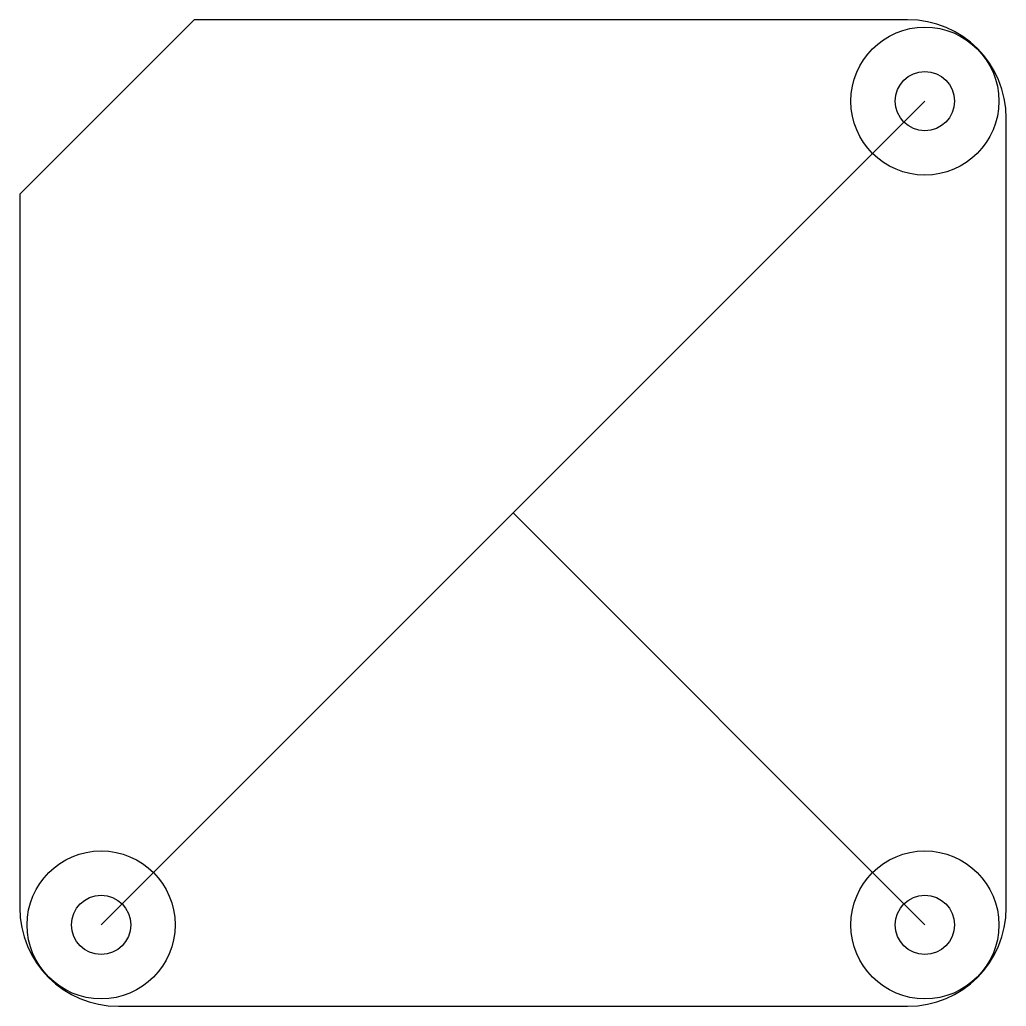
# Model space of a CAD drawing. Extents: x -21 to 19, y -33.4 to 6.6.
import ezdxf

# ---------------------------------------------------------------- set-up
doc = ezdxf.new("R2010")
doc.units = 0
doc.layers.add('PCB_Sketch_c0fc', color=7, linetype='CONTINUOUS')

msp = doc.modelspace()

# ---------------------------------------------------------------- linework, layer by layer
at = {"layer": 'PCB_Sketch_c0fc'}
for p, q in [((-13.8972, 6.59998), (-20.9683, -0.471088)), ((15.0317, 6.59998), (-13.8972, 6.59998)), ((-17.6683, -30.1), (15.7317, 3.29998)), ((19.0317, -29.4), (19.0317, 2.59998)), ((-20.9683, -0.471088), (-20.9683, -29.4)), ((15.7317, -30.1), (-0.968264, -13.4)), ((-16.9683, -33.4), (15.0317, -33.4))]:
    msp.add_line(p, q, dxfattribs=at)
for centre, radius in [((15.7317, 3.29998), 3), ((15.7317, 3.29998), 1.2), ((-17.6683, -30.1), 3), ((15.7317, -30.1), 3), ((-17.6683, -30.1), 1.2), ((15.7317, -30.1), 1.2)]:
    msp.add_circle(centre, radius, dxfattribs=at)
for centre, start, end in [((15.0317, 2.59998), 0, 90), ((-16.9683, -29.4), 180, -90), ((15.0317, -29.4), -90, 0)]:
    msp.add_arc(centre, 4, start, end, dxfattribs=at)

doc.saveas('drawing.dxf')
